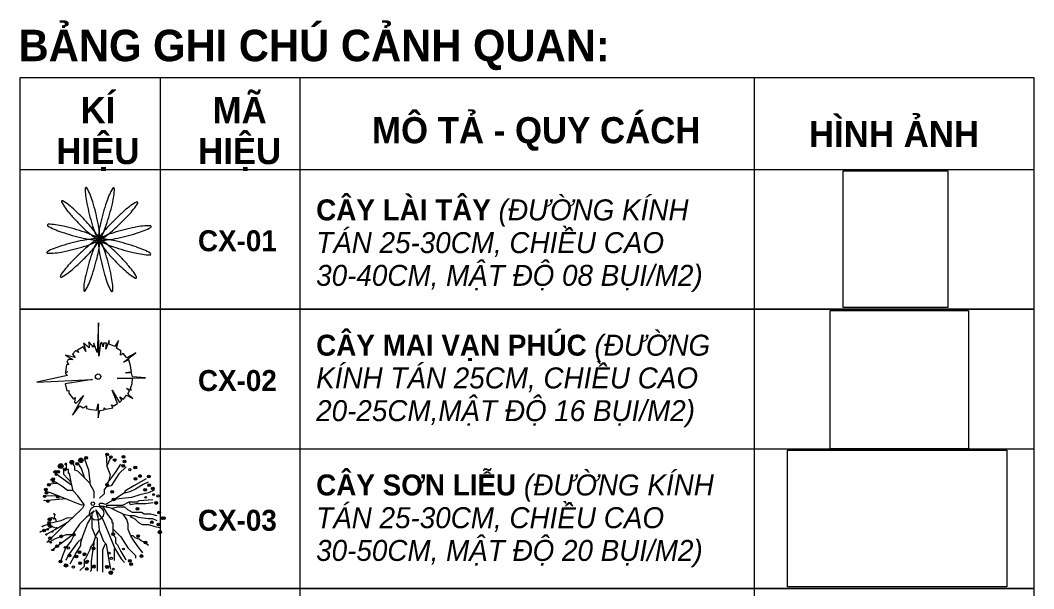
# Model space of a CAD drawing. Header units: millimetres. Extents: x 5357 to 259384, y -16348 to 109893.
# Drawn here: x 196858 to 225858, y 23289 to 39558 of the extents above; entities that cross this region are included whole.
import ezdxf

# ---------------------------------------------------------------- set-up
doc = ezdxf.new("R2010")
doc.units = ezdxf.units.MM
doc.linetypes.add('Dash_2_', pattern=[6.35, 3.175, -3.175])
for name, color, linetype, lineweight in [('0-3', 7, 'Continuous', 9), ('A-DETL-THIN', 151, 'Continuous', 9), ('CAY DUC SOC_dwg-1', 7, 'Continuous', 9), ('CAY LAI TAY_dwg-1', 7, 'Continuous', 9), ('CAY SON LIEU_dwg-1', 7, 'Continuous', 9), ('G-ANNO-REFR', 1, 'Dash_2_', 9), ('G-ANNO-TEXT-1', 7, 'Continuous', 9), ('KIEU HUNG', 7, 'Continuous', 9), ('MANG CUT', 7, 'Continuous', 9), ('tree', 7, 'Continuous', 9)]:
    doc.layers.add(name, color=color, linetype=linetype, lineweight=lineweight)
doc.styles.add('Arial_B', font='arialbd_0.ttf', dxfattribs={"width": 0.95, "height": 750})
doc.styles.add('Arial_B_1', font='arialbd_0.ttf', dxfattribs={"width": 0.95, "height": 900})
doc.styles.add('Arial_B_2', font='arialbd_0.ttf', dxfattribs={"width": 0.95, "height": 600})
picture_1 = doc.add_image_def('image1.jpg', size_in_pixel=(660, 412))
picture_2 = doc.add_image_def('image3.jpg', size_in_pixel=(414, 542))
picture_3 = doc.add_image_def('image5.jpg', size_in_pixel=(640, 640))

# ---------------------------------------------------------------- blocks, each defined once
blk = doc.blocks.new('CAY DUC SOC_dwg-2202070-CẢNH QUAN_GHI CHÚ KỸ THUẬT')
at = {"layer": '0-3', "flags": 128}
blk.add_lwpolyline([(5376, 30319), (5336, 29947), (5323, 30903), (5283, 30053), (5190, 30319), (5177, 30199), (5044, 30359), (5057, 30186), (4897, 30319), (4964, 30079), (4884, 30212), (4725, 30119), (4751, 30053), (4671, 30106), (4578, 30000), (4658, 29907), (4365, 29973), (4592, 29854), (4459, 29854), (4419, 29774), (4472, 29707), (4405, 29694), (4379, 29495), (4432, 29495), (4365, 29455), (4432, 29388), (3554, 29202), (5150, 29282), (4365, 29149), (4419, 28950), (4472, 28963), (4472, 28883), (4605, 28711), (4658, 28764), (4631, 28631), (4685, 28604), (4897, 28817), (4578, 28259), (4791, 28525), (4884, 28471), (4977, 28525), (4977, 28445), (5110, 28418), (5271, 28397), (5310, 28578), (5310, 28179), (5363, 28392), (5483, 28405), (5483, 28471), (5536, 28432), (5735, 28471), (5696, 28551), (5762, 28525), (5868, 28591), (5709, 28976), (5922, 28618), (5988, 28684), (5935, 28777), (6041, 28711), (6121, 28830), (6307, 28737), (6161, 28870), (6214, 28950), (6121, 29016), (6254, 28976), (6241, 29016), (6281, 29163), (6294, 29309), (5855, 29309), (6666, 29322), (6294, 29349), (6267, 29468), (6095, 29468), (6267, 29508), (6228, 29707), (6188, 29840), (6041, 29774), (6387, 30040), (6134, 29893), (6028, 30026), (5948, 29973), (5962, 30093), (5842, 30172), (5895, 30398), (5789, 30226), (5629, 30292), (5629, 30398), (5536, 30146), (5549, 30319), (5469, 30319), (5456, 30212), (5416, 30332)], close=True, dxfattribs=at)
at = {"layer": '0-3'}
blk.add_circle((5311, 29360), 77.2, dxfattribs=at)
blk = doc.blocks.new('CAY LAI TAY_dwg-2202144-CẢNH QUAN_GHI CHÚ KỸ THUẬT')
at = {"layer": 'MANG CUT'}
for centre, radius, start, end in [((6219, 34697), 1276, 177.583, 187.1066), ((4969, 34749), 24.6, 104.1164, 177.583), ((8097, 34931), 3169, 187.1066, 191.2008), ((4969, 34749), 24.6, 30.6499, 104.1164), ((3892, 34111), 1276, 21.1263, 30.6499), ((2127, 33429), 3169, 17.032, 21.1263), ((8551, 33330), 3169, 157.1066, 161.2008), ((6808, 34066), 1276, 147.583, 157.1066), ((2630, 35015), 3169, 347.032, 351.1263), ((5752, 34737), 24.6, 74.1164, 147.583), ((5752, 34737), 24.6, 0.6499, 74.1164), ((4500, 34723), 1276, 351.1263, 0.6499), ((4285, 34369), 24.6, 134.1164, 207.583), ((5395, 34948), 1276, 207.583, 217.1066), ((4285, 34369), 24.6, 60.6499, 134.1164), ((3672, 33278), 1276, 51.1263, 60.6499), ((2484, 31804), 3169, 47.032, 51.1263), ((11117, 35529), 6247, 191.2008, 194.1164), ((-816, 32528), 6247, 14.1164, 17.032), ((11465, 32338), 6247, 161.2008, 164.1164), ((-369, 35706), 6247, 344.1164, 347.032), ((8144, 31717), 3169, 127.1066, 131.2008), ((7003, 33226), 1276, 117.583, 127.1066), ((5332, 34949), 1276, 321.1263, 330.6499), ((6423, 34336), 24.6, 44.1164, 117.583), ((6423, 34336), 24.6, 330.6499, 44.1164), ((6904, 36090), 3169, 217.1066, 221.2008), ((9220, 38117), 6247, 221.2008, 224.1164), ((386, 29552), 6247, 44.1164, 47.032), ((11117, 35529), 6247, 194.1164, 197.032), ((-816, 32528), 6247, 11.2008, 14.1164), ((11465, 32338), 6247, 164.1164, 167.032), ((-369, 35706), 6247, 341.2008, 344.1164), ((10172, 29401), 6247, 131.2008, 134.1164), ((1607, 38235), 6247, 314.1164, 317.032), ((3859, 36137), 3169, 317.032, 321.1263), ((3883, 33697), 24.6, 164.1164, 237.583), ((3883, 33697), 24.6, 90.6499, 164.1164), ((4554, 34754), 1276, 237.583, 247.1066), ((3898, 32445), 1276, 81.1263, 90.6499), ((3606, 30576), 3169, 77.032, 81.1263), ((2915, 27576), 6247, 74.1164, 77.032), ((9220, 38117), 6247, 224.1164, 227.032), ((386, 29552), 6247, 41.2008, 44.1164), ((2702, 31580), 3169, 37.1066, 41.2008), ((8174, 34627), 3169, 197.032, 201.1263), ((2203, 33126), 3169, 7.1066, 11.2008), ((8466, 33029), 3169, 167.032, 171.1263), ((7920, 31499), 3169, 137.032, 141.1263), ((2545, 34714), 3169, 337.1066, 341.2008), ((10172, 29401), 6247, 134.1164, 137.032), ((1607, 38235), 6247, 311.2008, 314.1164), ((6985, 30524), 3169, 97.1066, 101.2008), ((6751, 32401), 1276, 87.583, 97.1066), ((6804, 33652), 24.6, 14.1164, 87.583), ((6804, 33652), 24.6, 300.6499, 14.1164), ((5291, 36497), 3169, 247.1066, 251.2008), ((6283, 39411), 6247, 251.2008, 254.1164), ((6283, 39411), 6247, 254.1164, 257.032), ((2915, 27576), 6247, 71.2008, 74.1164), ((3907, 30490), 3169, 67.1066, 71.2008), ((7122, 35865), 3169, 227.032, 231.1263), ((5934, 34392), 1276, 231.1263, 240.6499), ((4643, 32233), 1276, 57.583, 67.1066), ((6409, 33945), 1276, 201.1263, 210.6499), ((4211, 32721), 1276, 27.583, 37.1066), ((6596, 33321), 1276, 171.1263, 180.6499), ((6446, 32687), 1276, 141.1263, 150.6499), ((4081, 33360), 1276, 357.583, 7.1066), ((6000, 32212), 1276, 111.1263, 120.6499), ((4288, 33978), 1276, 327.583, 337.1066), ((4776, 34410), 1276, 297.583, 307.1066), ((6682, 30447), 3169, 107.032, 111.1263), ((3634, 35919), 3169, 307.1066, 311.2008), ((7583, 27504), 6247, 104.1164, 107.032), ((4582, 39437), 6247, 281.2008, 284.1164), ((7583, 27504), 6247, 101.2008, 104.1164), ((4582, 39437), 6247, 284.1164, 287.032), ((5484, 36494), 3169, 287.032, 291.1263), ((6166, 34729), 1276, 291.1263, 300.6499), ((5192, 30072), 3169, 107.032, 111.1263), ((6093, 27129), 6247, 104.1164, 107.032), ((6093, 27129), 6247, 101.2008, 104.1164), ((3092, 39062), 6247, 284.1164, 287.032), ((5495, 30149), 3169, 97.1066, 101.2008), ((5592, 36411), 3169, 257.032, 261.1263), ((3994, 36119), 3169, 287.032, 291.1263), ((7041, 30647), 3169, 127.1066, 131.2008), ((2756, 35067), 3169, 317.032, 321.1263), ((5261, 32027), 1276, 87.583, 97.1066), ((5300, 34541), 1276, 261.1263, 270.6499), ((5900, 32157), 1276, 117.583, 127.1066), ((8131, 31852), 3169, 157.1066, 161.2008), ((4676, 34354), 1276, 291.1263, 300.6499), ((6388, 32589), 1276, 147.583, 157.1066), ((4229, 33880), 1276, 321.1263, 330.6499), ((5320, 33266), 24.6, 44.1164, 117.583), ((5321, 33301), 24.6, 240.6499, 314.1164), ((5331, 33259), 24.6, 74.1164, 147.583), ((5332, 33307), 24.6, 210.6499, 284.1164), ((5314, 33290), 24.6, 270.6499, 344.1164), ((5314, 33277), 24.6, 14.1164, 87.583), ((6594, 33207), 1276, 177.583, 187.1066), ((5344, 33259), 24.6, 104.1164, 177.583), ((5344, 33307), 24.6, 180.6499, 254.1164), ((5314, 33277), 24.6, 300.6499, 14.1164), ((5314, 33290), 24.6, 344.1164, 57.583), ((5355, 33265), 24.6, 134.1164, 207.583), ((5355, 33300), 24.6, 150.6499, 224.1164), ((6464, 33845), 1276, 207.583, 217.1066), ((5362, 33289), 24.6, 120.6499, 194.1164), ((5361, 33276), 24.6, 164.1164, 237.583), ((5321, 33301), 24.6, 314.1164, 27.583), ((5332, 33307), 24.6, 284.1164, 357.583), ((5361, 33276), 24.6, 90.6499, 164.1164), ((5344, 33307), 24.6, 254.1164, 327.583), ((5355, 33265), 24.6, 60.6499, 134.1164), ((5344, 33259), 24.6, 30.6499, 104.1164), ((5331, 33259), 24.6, 0.6499, 74.1164), ((5320, 33266), 24.6, 330.6499, 44.1164), ((5362, 33289), 24.6, 194.1164, 267.583), ((5355, 33300), 24.6, 224.1164, 297.583), ((4079, 33245), 1276, 351.1263, 0.6499), ((6032, 34333), 1276, 237.583, 247.1066), ((5376, 32025), 1276, 81.1263, 90.6499), ((5414, 34540), 1276, 267.583, 277.1066), ((4267, 32621), 1276, 21.1263, 30.6499), ((4741, 32174), 1276, 51.1263, 60.6499), ((7973, 34987), 3169, 217.1066, 221.2008), ((2502, 31939), 3169, 17.032, 21.1263), ((6768, 36076), 3169, 247.1066, 251.2008), ((3554, 30701), 3169, 47.032, 51.1263), ((5180, 36417), 3169, 277.1066, 281.2008), ((5084, 30155), 3169, 77.032, 81.1263), ((7760, 38990), 6247, 251.2008, 254.1164), ((4393, 27156), 6247, 74.1164, 77.032), ((4393, 27156), 6247, 71.2008, 74.1164), ((5385, 30069), 3169, 67.1066, 71.2008), ((3871, 32914), 24.6, 120.6499, 194.1164), ((3871, 32914), 24.6, 194.1164, 267.583), ((4509, 31838), 1276, 111.1263, 120.6499), ((3924, 34165), 1276, 267.583, 277.1066), ((3690, 36043), 3169, 277.1066, 281.2008), ((3092, 39062), 6247, 281.2008, 284.1164), ((9069, 28331), 6247, 134.1164, 137.032), ((9069, 28331), 6247, 131.2008, 134.1164), ((503, 37165), 6247, 314.1164, 317.032), ((11045, 30860), 6247, 161.2008, 164.1164), ((-790, 34228), 6247, 344.1164, 347.032), ((2210, 33537), 3169, 347.032, 351.1263), ((8472, 33441), 3169, 187.1066, 191.2008), ((11492, 34039), 6247, 191.2008, 194.1164), ((-441, 31038), 6247, 14.1164, 17.032), ((10289, 37014), 6247, 221.2008, 224.1164), ((1456, 28449), 6247, 44.1164, 47.032), ((1456, 28449), 6247, 41.2008, 44.1164), ((7760, 38990), 6247, 254.1164, 257.032), ((7070, 35991), 3169, 257.032, 261.1263), ((6778, 34121), 1276, 261.1263, 270.6499), ((6121, 31813), 1276, 57.583, 67.1066), ((6792, 32869), 24.6, 270.6499, 344.1164), ((6792, 32869), 24.6, 344.1164, 57.583), ((6816, 30429), 3169, 137.032, 141.1263), ((503, 37165), 6247, 311.2008, 314.1164), ((11045, 30860), 6247, 164.1164, 167.032), ((-790, 34228), 6247, 341.2008, 344.1164), ((11492, 34039), 6247, 194.1164, 197.032), ((-441, 31038), 6247, 11.2008, 14.1164), ((10289, 37014), 6247, 224.1164, 227.032), ((3772, 30476), 3169, 37.1066, 41.2008), ((4252, 32231), 24.6, 150.6499, 224.1164), ((5343, 31617), 1276, 141.1263, 150.6499), ((4252, 32231), 24.6, 224.1164, 297.583), ((3673, 33340), 1276, 297.583, 307.1066), ((2531, 34849), 3169, 307.1066, 311.2008), ((8045, 31551), 3169, 167.032, 171.1263), ((2124, 33236), 3169, 337.1066, 341.2008), ((8548, 33137), 3169, 197.032, 201.1263), ((2578, 31635), 3169, 7.1066, 11.2008), ((8191, 34762), 3169, 227.032, 231.1263), ((7004, 33289), 1276, 231.1263, 240.6499), ((5281, 31618), 1276, 27.583, 37.1066), ((6390, 32198), 24.6, 314.1164, 27.583), ((6175, 31843), 1276, 171.1263, 180.6499), ((3867, 32500), 1276, 327.583, 337.1066), ((6783, 32455), 1276, 201.1263, 210.6499), ((4456, 31870), 1276, 357.583, 7.1066), ((6390, 32198), 24.6, 240.6499, 314.1164), ((4924, 31829), 24.6, 180.6499, 254.1164), ((4924, 31829), 24.6, 254.1164, 327.583), ((5706, 31817), 24.6, 210.6499, 284.1164), ((5706, 31817), 24.6, 284.1164, 357.583)]:
    blk.add_arc(centre, radius, start, end, dxfattribs=at)
blk = doc.blocks.new('CAY SON LIEU_dwg-2202072-CẢNH QUAN_GHI CHÚ KỸ THUẬT')
at = {"layer": 'KIEU HUNG'}
for p, q in [((4557, 26246), (4029, 26637)), ((4147, 26300), (3895, 26279)), ((4399, 25861), (3763, 25808)), ((4162, 25951), (3773, 25937)), ((4060, 25416), (4049, 25299)), ((5774, 24434), (5774, 24099))]:
    blk.add_line(p, q, dxfattribs=at)
at = {"layer": 'KIEU HUNG', "flags": 128}
for points in [[(5194, 25886), (5194, 25970), (5194, 26073), (5086, 26278), (5086, 26362), (5050, 26686), (5001, 26805), (4918, 27026)], [(5539, 27143), (5557, 26801), (5673, 27049)], [(4539, 26326), (4334, 26554), (4326, 26703)], [(4909, 25698), (4732, 25951), (4593, 26091), (4539, 26338), (4491, 26585), (4464, 26585), (4464, 26703), (4410, 26703), (4410, 26891)], [(5086, 26301), (5018, 26368), (4892, 26495), (4796, 26590), (4730, 26657), (4648, 26678), (4648, 26766), (4576, 26914)], [(4921, 26468), (4834, 26731), (4735, 26896)], [(6111, 26780), (5908, 26578), (5772, 26372), (5681, 26235), (5550, 26205), (5480, 26134), (5480, 26009), (5350, 25879)], [(5951, 26856), (5800, 26615), (5659, 26429), (5555, 26292), (5550, 26205)], [(5557, 26801), (5654, 26549), (5607, 26360)], [(4571, 26096), (4437, 26096), (4276, 26221), (4148, 26302), (3970, 26408)], [(6690, 26431), (6338, 26233), (6073, 26084), (6073, 26039), (5833, 25881), (5518, 25703), (5447, 25730), (5360, 25730), (5330, 25700), (5377, 25653), (5464, 25653), (5561, 25619), (5561, 25680), (5745, 25680), (6017, 25680), (6198, 25774), (6446, 25774), (6486, 25814), (6881, 25847)], [(4914, 25693), (4838, 25679), (4308, 25894), (3950, 26033), (3821, 26071), (3773, 26119)], [(6918, 26106), (6754, 26035), (6503, 25972), (6265, 25901), (6000, 25871), (5756, 25844)], [(6741, 26340), (6600, 26273), (6379, 26139), (6221, 26059), (6070, 26029)], [(4910, 25693), (4860, 25594), (4592, 25330), (4283, 25050), (3856, 24623)], [(5232, 25549), (5444, 25269), (5685, 24697), (5787, 24438), (5969, 24141), (6069, 24042)], [(5236, 25553), (5300, 25350), (5346, 24964), (5461, 24646), (5537, 24569), (5613, 24158), (5668, 23853)], [(5439, 25648), (5578, 25418), (5702, 25248), (5702, 25188), (5729, 25188), (5729, 25003), (5766, 24965), (5900, 24832), (5960, 24771), (6166, 24456), (6382, 24240), (6382, 24166)], [(6998, 25378), (6824, 25428), (6633, 25428), (6550, 25469), (6292, 25469), (6158, 25546), (6077, 25626), (5853, 25626), (5712, 25589), (5561, 25626)], [(7002, 25237), (6875, 25291), (6744, 25291), (6466, 25331), (6352, 25371), (6208, 25371), (6044, 25418), (5792, 25536), (5699, 25589)], [(6891, 25750), (6674, 25723), (6389, 25723), (6241, 25690), (6211, 25760)], [(4570, 25315), (4415, 25307), (4245, 25231), (3920, 25160), (3697, 25065)], [(4121, 25204), (4101, 25288), (3973, 25315)], [(5181, 25499), (4981, 25342), (4780, 25141), (4633, 24930), (4556, 24810), (4441, 24731), (3994, 24396)], [(5127, 25378), (5012, 25167), (4861, 24787), (4807, 24600), (4807, 24528), (4681, 24329), (4500, 23991)], [(5199, 25517), (5129, 25447), (5129, 25040), (5229, 24805)], [(6754, 24530), (6613, 24630), (6539, 24657), (6489, 24707), (6369, 24748), (6317, 24800), (6251, 24800), (6174, 24986), (6174, 25133), (6134, 25274), (6030, 25428)], [(7065, 25029), (6942, 25059), (6761, 25116), (6580, 25116), (6476, 25177), (6375, 25277), (6261, 25341), (6228, 25375)], [(4131, 25012), (3992, 25057), (3644, 24910)], [(4434, 25186), (4173, 25031), (3841, 24853)], [(5346, 24964), (5228, 24790), (5285, 24733), (5285, 24442), (5285, 23793)], [(5729, 24999), (5729, 24841), (5810, 24760), (5810, 24607), (5867, 24550), (5958, 24355), (6105, 24113)], [(4567, 24834), (4398, 24834), (4085, 24717), (3915, 24619)], [(4609, 24876), (4597, 24772), (4540, 24659), (4392, 24466), (4295, 24230), (4236, 24061)], [(4843, 24727), (4726, 24609), (4464, 24256), (4385, 24100)], [(5232, 24787), (5166, 24581), (5098, 24477), (5068, 24387), (4946, 24154), (4908, 24117), (4908, 23925), (4791, 23808)], [(5190, 24661), (5190, 24578), (5142, 24274), (5113, 24068), (5113, 23811), (5082, 23781)], [(6590, 24318), (6432, 24523), (6305, 24711), (6251, 24805)], [(5503, 24552), (5439, 24391), (5439, 24264), (5439, 23764)]]:
    blk.add_lwpolyline(points, dxfattribs=at)
at = {"layer": 'KIEU HUNG'}
for centre, radius in [((4818, 26964), 64), ((4818, 26964), 38.5), ((4818, 26964), 28.5), ((4818, 26964), 18.5), ((4971, 27032), 39.3), ((4971, 27032), 38.5), ((4971, 27032), 28.5), ((4971, 27032), 18.5), ((5571, 27129), 38.5), ((5571, 27129), 28.5), ((5571, 27129), 19.3), ((5571, 27129), 18.5), ((5673, 27059), 38.5), ((5673, 27059), 28.5), ((5673, 27059), 18.5), ((5680, 27059), 6.08), ((5785, 26973), 38.5), ((5785, 26973), 32.9), ((5785, 26973), 28.5), ((5785, 26973), 18.5), ((6035, 27066), 38.5), ((6035, 27066), 32.9), ((6035, 27066), 28.5), ((6035, 27066), 18.5), ((4243, 26801), 66.5), ((4243, 26801), 38.5), ((4243, 26801), 28.5), ((4243, 26801), 18.5), ((4355, 26703), 38.5), ((4355, 26703), 28.5), ((4355, 26703), 26.4), ((4355, 26703), 18.5), ((4382, 26855), 23.9), ((4557, 26908), 54.3), ((4557, 26908), 38.5), ((4557, 26908), 28.5), ((4557, 26908), 18.5), ((4711, 26866), 38.5), ((4711, 26866), 36.5), ((4711, 26866), 28.5), ((4711, 26866), 18.5), ((6025, 26805), 38.5), ((6025, 26805), 28.5), ((6025, 26805), 22.4), ((6025, 26805), 18.5), ((6063, 26929), 38.5), ((6063, 26929), 28.5), ((6063, 26929), 24), ((6063, 26929), 18.5), ((6220, 26699), 31.7), ((6376, 26758), 38.5), ((6376, 26758), 28.5), ((6376, 26758), 28.6), ((6376, 26758), 18.5), ((3968, 26408), 9.71), ((4025, 26427), 38.5), ((4025, 26427), 28.5), ((4025, 26427), 25.8), ((4025, 26427), 18.5), ((4091, 26632), 38.5), ((4091, 26632), 28.5), ((4091, 26632), 27.2), ((4091, 26632), 18.5), ((4105, 26556), 21.8), ((4166, 26632), 38.5), ((4166, 26632), 36.5), ((4166, 26632), 28.5), ((4166, 26632), 18.5), ((6378, 26434), 38.5), ((6378, 26434), 32.8), ((6378, 26434), 28.5), ((6378, 26434), 18.5), ((6510, 26516), 38.5), ((6510, 26516), 28.5), ((6510, 26516), 23.3), ((6510, 26516), 18.5), ((6761, 26498), 38.5), ((6761, 26498), 28.5), ((6761, 26498), 25.5), ((6761, 26498), 18.5), ((3816, 26127), 38.5), ((3816, 26127), 32.5), ((3816, 26127), 28.5), ((3816, 26127), 18.5), ((3900, 26265), 38.5), ((3900, 26265), 28.5), ((3900, 26265), 21.6), ((3900, 26265), 18.5), ((4018, 26349), 21.7), ((5566, 26261), 38.5), ((5566, 26261), 28.5), ((5566, 26261), 18.5), ((6659, 26122), 40.1), ((6659, 26122), 38.5), ((6659, 26122), 28.5), ((6659, 26122), 18.5), ((6769, 26250), 38.5), ((6769, 26250), 34.3), ((6769, 26250), 28.5), ((6769, 26250), 18.5), ((6880, 26161), 38.5), ((6880, 26161), 32.4), ((6880, 26161), 28.5), ((6880, 26161), 18.5), ((3786, 25937), 33.6), ((3786, 25937), 23.6), ((3773, 25818), 8.61), ((3786, 25937), 13.6), ((3831, 26033), 38.5), ((3831, 26033), 28.5), ((3831, 26033), 18.5), ((3870, 25799), 38.5), ((3870, 25799), 28.5), ((3870, 25799), 18.5), ((3870, 25799), 15), ((4161, 25921), 38.5), ((4161, 25921), 28.5), ((4161, 25921), 18.5), ((5712, 26061), 38.5), ((5712, 26061), 28.5), ((5712, 26061), 18.5), ((5756, 25844), 38.5), ((5756, 25844), 28.5), ((5756, 25844), 18.5), ((6672, 25906), 24.8), ((6897, 25986), 24), ((7024, 25944), 30.6), ((5161, 25726), 50.7), ((6440, 25578), 38.5), ((6440, 25578), 28.5), ((6440, 25578), 18.5), ((6973, 25744), 39.2), ((6973, 25744), 38.5), ((6973, 25744), 28.5), ((6973, 25744), 18.5), ((3925, 25275), 43.7), ((3925, 25275), 38.5), ((3925, 25275), 28.5), ((3925, 25275), 18.5), ((3986, 25321), 8.27), ((4045, 25289), 9.2), ((4048, 25432), 5.73), ((4067, 25414), 7.01), ((7054, 25472), 38.5), ((7054, 25472), 28.5), ((7054, 25472), 28.5), ((7054, 25472), 18.5), ((7155, 25310), 38.5), ((7156, 25310), 38), ((7155, 25310), 28.5), ((7155, 25310), 18.5), ((7194, 25310), 38.5), ((7194, 25310), 28.5), ((7194, 25310), 18.5), ((3714, 25065), 4.48), ((3732, 25088), 5.3), ((3770, 24957), 38.5), ((3770, 24957), 31.3), ((3770, 24957), 28.5), ((3770, 24957), 18.5), ((3869, 24986), 17.2), ((3908, 25179), 38.5), ((3908, 25179), 28.5), ((3923, 25102), 38.2), ((3923, 25102), 38.5), ((3908, 25179), 22), ((3908, 25179), 18.5), ((3923, 25102), 28.5), ((3923, 25102), 18.5), ((3991, 25070), 11.7), ((4122, 25033), 12.9), ((6846, 25191), 38.5), ((6846, 25191), 33.2), ((6846, 25191), 28.5), ((6846, 25191), 18.5), ((7041, 25128), 38.5), ((7041, 25128), 35), ((7041, 25128), 28.5), ((7041, 25128), 18.5), ((7077, 24910), 45.4), ((7077, 24910), 38.5), ((3650, 24909), 3.03), ((3669, 24928), 5.71), ((3832, 24841), 18), ((3940, 24738), 38.5), ((3940, 24738), 28.5), ((3940, 24738), 21.1), ((3940, 24738), 18.5), ((4000, 24920), 15.2), ((4254, 24789), 38.5), ((4254, 24789), 28.5), ((4254, 24789), 18.5), ((4616, 24837), 38.5), ((4616, 24837), 28.5), ((4616, 24837), 18.5), ((5742, 24854), 38.5), ((5742, 24854), 28.5), ((5742, 24854), 18.5), ((6458, 24798), 38.5), ((6458, 24798), 28.5), ((6458, 24798), 18.5), ((6665, 24612), 38.5), ((7077, 24910), 28.5), ((7077, 24910), 18.5), ((3853, 24629), 6.1), ((3879, 24634), 8.58), ((3955, 24616), 21.7), ((3984, 24397), 11.3), ((4027, 24398), 18), ((4139, 24508), 38.5), ((4139, 24508), 28.5), ((4139, 24508), 18.5), ((4235, 24602), 22.4), ((4365, 24471), 24.9), ((4456, 24454), 33.3), ((4778, 24333), 38), ((4778, 24333), 38.5), ((4778, 24333), 28.5), ((5179, 24439), 38.5), ((5179, 24439), 28.5), ((5179, 24439), 18.5), ((6036, 24427), 26.2), ((6665, 24612), 28.5), ((6665, 24612), 18.5), ((4237, 24070), 38.5), ((4237, 24070), 36.4), ((4237, 24070), 28.5), ((4237, 24070), 18.5), ((4493, 24241), 38.5), ((4493, 24241), 30.8), ((4493, 24241), 28.5), ((4493, 24241), 18.5), ((4688, 24212), 38.5), ((4688, 24212), 34.6), ((4688, 24212), 28.5), ((4688, 24212), 18.5), ((4778, 24333), 18.5), ((4921, 24278), 38.5), ((4906, 24259), 24.2), ((4921, 24278), 28.5), ((4921, 24278), 18.5), ((4983, 24052), 38.5), ((4983, 24052), 28.5), ((4983, 24052), 18.5), ((5005, 24073), 29.9), ((5632, 24307), 25.4), ((5692, 24160), 31.8), ((6222, 24086), 38.7), ((6222, 24086), 38.5), ((6222, 24086), 28.5), ((6222, 24086), 18.5), ((6553, 24222), 42.5), ((6553, 24222), 38.5), ((6553, 24222), 28.5), ((6553, 24222), 18.5), ((4392, 23956), 49.6), ((4392, 23956), 38.5), ((4392, 23956), 28.5), ((4392, 23956), 18.5), ((4604, 23909), 33.6), ((4795, 24020), 38.5), ((4795, 24020), 28.9), ((4795, 24020), 28.5), ((4795, 24020), 18.5), ((4990, 23855), 38.5), ((4990, 23855), 34.1), ((4990, 23855), 28.5), ((4990, 23855), 18.5), ((5193, 23915), 38.5), ((5193, 23945), 29.4), ((5193, 23915), 28.5), ((5193, 23915), 18.5), ((5570, 23912), 44.5), ((5570, 23912), 38.5), ((5570, 23912), 28.5), ((5570, 23912), 18.5), ((5677, 23750), 49.8), ((5677, 23750), 38.5), ((5746, 23849), 25.7), ((6256, 23993), 38.4), ((6256, 23993), 38.5), ((6256, 23993), 28.5), ((6256, 23993), 18.5), ((5677, 23750), 28.5), ((5677, 23750), 18.5)]:
    blk.add_circle(centre, radius, dxfattribs=at)
at = {"layer": 'tree'}
blk.add_circle((5268, 25451), 203, dxfattribs=at)

msp = doc.modelspace()

# ---------------------------------------------------------------- linework, layer by layer
at = {"layer": 'A-DETL-THIN'}
for p, q in [((196858.1, 3291.8), (196858.1, 37922.7)), ((196858.1, 37922.7), (225858.1, 37922.7)), ((200858.1, 37922.7), (200858.1, 3291.8)), ((204858.1, 37922.7), (204858.1, 3291.8)), ((217858.1, 37922.7), (217858.1, 3291.8)), ((225858.1, 37922.7), (225858.1, 23291.8)), ((225858.1, 37922.7), (225858.1, 3291.8)), ((225858.1, 37922.7), (225858.1, 3291.8)), ((196858.1, 35291.8), (225858.1, 35291.8)), ((196858.1, 35291.8), (225858.1, 35291.8)), ((196858.1, 35291.8), (225858.1, 35291.8)), ((225858.1, 31291.8), (196858.1, 31291.8)), ((196858.1, 31291.8), (225858.1, 31291.8)), ((196858.1, 27291.8), (225858.1, 27291.8)), ((196858.1, 27291.8), (225858.1, 27291.8)), ((225858.1, 23291.8), (196858.1, 23291.8)), ((225858.1, 23291.8), (196858.1, 23291.8)), ((196858.1, 23291.8), (225858.1, 23291.8)), ((196858.1, 23291.8), (225858.1, 23291.8)), ((196858.1, 23291.8), (225858.1, 23291.8))]:
    msp.add_line(p, q, dxfattribs=at)

# ---------------------------------------------------------------- block references
at = {"layer": 'CAY DUC SOC_dwg-1'}
msp.add_blockref('CAY DUC SOC_dwg-2202070-CẢNH QUAN_GHI CHÚ KỸ THUẬT', (193774.4, 0), dxfattribs=at)
at = {"layer": 'CAY LAI TAY_dwg-1'}
msp.add_blockref('CAY LAI TAY_dwg-2202144-CẢNH QUAN_GHI CHÚ KỸ THUẬT', (193774.4, 0), dxfattribs=at)
at = {"layer": 'CAY SON LIEU_dwg-1'}
msp.add_blockref('CAY SON LIEU_dwg-2202072-CẢNH QUAN_GHI CHÚ KỸ THUẬT', (193774.4, 0), dxfattribs=at)

# ---------------------------------------------------------------- texts
at = {"layer": 'G-ANNO-TEXT-1', "line_spacing_factor": 0.936439}
for s, insert, char_height, width, attachment_point, style in [('\\pt3420,6840,10260,13680,17100,20520,23940,27360,30780,34200,37620,41040,44460,47880,51300,54720,58140,61560,64980,68400,71820,75240,78660,82080,85500,88920,92340,95760,99180,1.02600E+005,1.06020E+005,1.09440E+005;BẢNG GHI CHÚ CẢNH QUAN:', (196809.6, 38707.3), 900, 24883.35, 4, 'Arial_B_1'), ('\\pt3420,6840,10260,13680,17100,20520,23940,27360,30780,34200,37620,41040,44460,47880,51300,54720,58140,61560,64980,68400,71820,75240,78660,82080,85500,88920,92340,95760,99180,1.02600E+005,1.06020E+005,1.09440E+005;KÍ\\PHIỆU', (199080.2, 36304.2), 750, 2659.05, 5, 'Arial_B'), ('\\pt3420,6840,10260,13680,17100,20520,23940,27360,30780,34200,37620,41040,44460,47880,51300,54720,58140,61560,64980,68400,71820,75240,78660,82080,85500,88920,92340,95760,99180,1.02600E+005,1.06020E+005,1.09440E+005;MÃ\\PHIỆU', (203134.7, 36304.2), 750, 2904.15, 5, 'Arial_B'), ('\\pt3420,6840,10260,13680,17100,20520,23940,27360,30780,34200,37620,41040,44460,47880,51300,54720,58140,61560,64980,68400,71820,75240,78660,82080,85500,88920,92340,95760,99180,1.02600E+005,1.06020E+005,1.09440E+005;MÔ TẢ - QUY CÁCH', (211623.1, 36304.2), 750, 10066.2, 5, 'Arial_B'), ('\\pt3420,6840,10260,13680,17100,20520,23940,27360,30780,34200,37620,41040,44460,47880,51300,54720,58140,61560,64980,68400,71820,75240,78660,82080,85500,88920,92340,95760,99180,1.02600E+005,1.06020E+005,1.09440E+005;HÌNH ẢNH', (221858.6, 36304.2), 750, 7087.95, 5, 'Arial_B'), ('\\pt3420,6840,10260,13680,17100,20520,23940,27360,30780,34200,37620,41040,44460,47880,51300,54720,58140,61560,64980,68400,71820,75240,78660,82080,85500,88920,92340,95760,99180,1.02600E+005,1.06020E+005,1.09440E+005;CÂY LÀI TÂY {\\fArial|b0|i1|c0|p34;(ĐƯỜNG KÍNH TÁN 25-30CM, CHIỀU CAO 30-40CM, MẬT ĐỘ 08 BỤI/M2)}', (205325.3, 33104.2), 600, 11536.8, 4, 'Arial_B_2'), ('\\pt3420,6840,10260,13680,17100,20520,23940,27360,30780,34200,37620,41040,44460,47880,51300,54720,58140,61560,64980,68400,71820,75240,78660,82080,85500,88920,92340,95760,99180,1.02600E+005,1.06020E+005,1.09440E+005;CX-01', (203071, 33243.9), 600, 5110.05, 5, 'Arial_B_2'), ('\\pt3420,6840,10260,13680,17100,20520,23940,27360,30780,34200,37620,41040,44460,47880,51300,54720,58140,61560,64980,68400,71820,75240,78660,82080,85500,88920,92340,95760,99180,1.02600E+005,1.06020E+005,1.09440E+005;CÂY MAI VẠN PHÚC {\\fArial|b0|i1|c0|p34;(ĐƯỜNG KÍNH TÁN 25CM, CHIỀU CAO 20-25CM,MẬT ĐỘ 16 BỤI/M2)}', (205325.3, 29232.2), 600, 11989.95, 4, 'Arial_B_2'), ('\\pt3420,6840,10260,13680,17100,20520,23940,27360,30780,34200,37620,41040,44460,47880,51300,54720,58140,61560,64980,68400,71820,75240,78660,82080,85500,88920,92340,95760,99180,1.02600E+005,1.06020E+005,1.09440E+005;CX-02', (203071, 29243.9), 600, 5110.05, 5, 'Arial_B_2'), ('\\pt3420,6840,10260,13680,17100,20520,23940,27360,30780,34200,37620,41040,44460,47880,51300,54720,58140,61560,64980,68400,71820,75240,78660,82080,85500,88920,92340,95760,99180,1.02600E+005,1.06020E+005,1.09440E+005;CÂY SƠN LIỄU {\\fArial|b0|i1|c0|p34;(ĐƯỜNG KÍNH TÁN 25-30CM, CHIỀU CAO 30-50CM, MẬT ĐỘ 20 BỤI/M2)}', (205325.3, 25232.2), 600, 12103.95, 4, 'Arial_B_2'), ('\\pt3420,6840,10260,13680,17100,20520,23940,27360,30780,34200,37620,41040,44460,47880,51300,54720,58140,61560,64980,68400,71820,75240,78660,82080,85500,88920,92340,95760,99180,1.02600E+005,1.06020E+005,1.09440E+005;CX-03', (203071, 25243.9), 600, 5110.05, 5, 'Arial_B_2')]:
    msp.add_mtext(s, dxfattribs=dict(at, insert=insert, char_height=char_height, width=width, attachment_point=attachment_point, style=style))

# ---------------------------------------------------------------- pictures from other files: only their frames are drawn
at = {"layer": 'G-ANNO-REFR'}
image = msp.add_image(picture_2, insert=(220406.7, 31338.3), size_in_units=(2989.9, 3914.3), dxfattribs=at)
image.dxf.flags = 7
image = msp.add_image(picture_3, insert=(220030.8, 27290.9), size_in_units=(3959.4, 3959.4), dxfattribs=at)
image.dxf.flags = 7
image = msp.add_image(picture_1, insert=(218815.5, 23340.8), size_in_units=(6270.5, 3914.3), dxfattribs=at)
image.dxf.flags = 7

doc.saveas('drawing.dxf')
